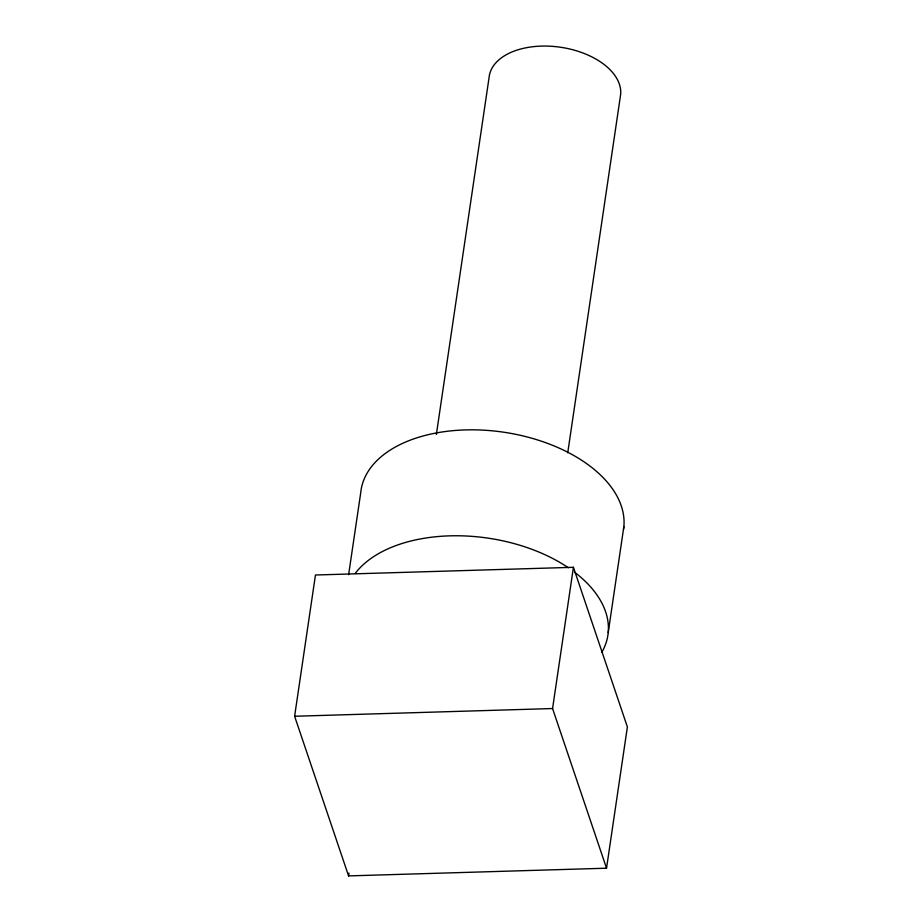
<?xml version="1.0" encoding="UTF-8"?>
<svg xmlns="http://www.w3.org/2000/svg" width="922" height="922" viewBox="0 0 922 922"><rect width="100%" height="100%" fill="white"/><g stroke="black" fill="none" stroke-linecap="round" stroke-linejoin="round"><path stroke-width="1.38" d="M294.614 716.256L315.462 575.005L573.426 567.307L627.386 726.951L606.538 868.201L348.574 875.9L294.614 716.256L552.566 708.545L606.538 868.201M348.62 574.717L360.721 492.797A132.699 78.37 8.4 0 1 501.879 431.945A132.699 78.37 8.4 0 1 623.526 529.378M348.574 875.9L348.989 873.076M436.371 434.435L489.075 77.54A66.349 39.185 8.4 0 1 558.513 46.964A66.349 39.185 8.4 0 1 620.644 94.482L567.733 452.806M552.566 708.545L573.426 567.307M608.209 632.607L623.848 526.681M355.224 573.426A132.699 78.37 8.4 0 1 568.355 567.756M574.855 572.424A132.699 78.37 8.4 0 1 601.836 652.246"/></g></svg>
